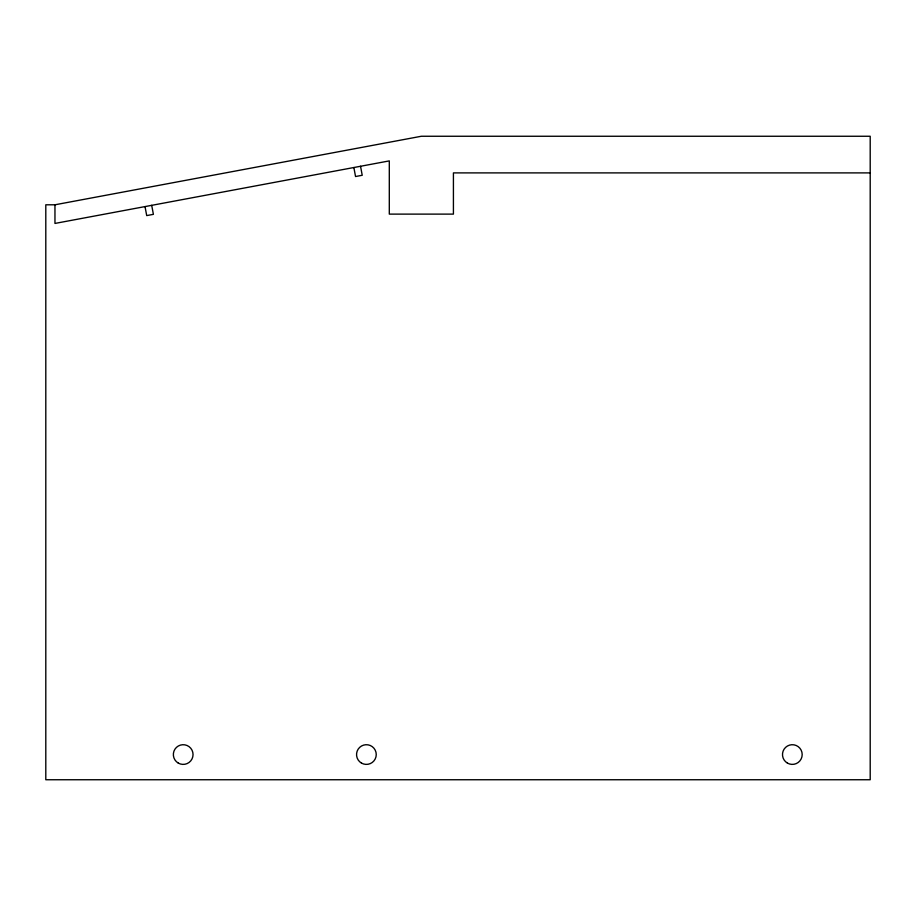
<?xml version="1.0" encoding="UTF-8"?>
<svg xmlns="http://www.w3.org/2000/svg" width="916" height="916" viewBox="0 0 916 916"><rect width="100%" height="100%" fill="white"/><g stroke="black" fill="none" stroke-linecap="round" stroke-linejoin="round"><path stroke-width="1.37" d="M54.96 204.795L421.36 136.255L870.2 136.255L870.2 779.745L45.8 779.745L45.8 204.795L54.96 204.795L54.96 223.435L389.3 160.895L389.3 214.115L453.42 214.115L453.42 172.895L870.2 172.895M360.538 166.265L362.221 175.277L355.545 176.525L353.862 167.525M151.701 205.333L153.396 214.344L146.709 215.592L145.026 206.581M787.417 763.085A9.847 9.847 0 0 0 802.187 754.555A9.847 9.847 0 0 0 787.417 746.025A9.847 9.847 0 0 0 787.417 763.085M178.276 763.085A9.847 9.847 0 0 0 193.047 754.555A9.847 9.847 0 0 0 178.276 746.025A9.847 9.847 0 0 0 178.276 763.085M361.476 763.085A9.847 9.847 0 0 0 376.247 754.555A9.847 9.847 0 0 0 361.476 746.025A9.847 9.847 0 0 0 361.476 763.085"/></g></svg>
